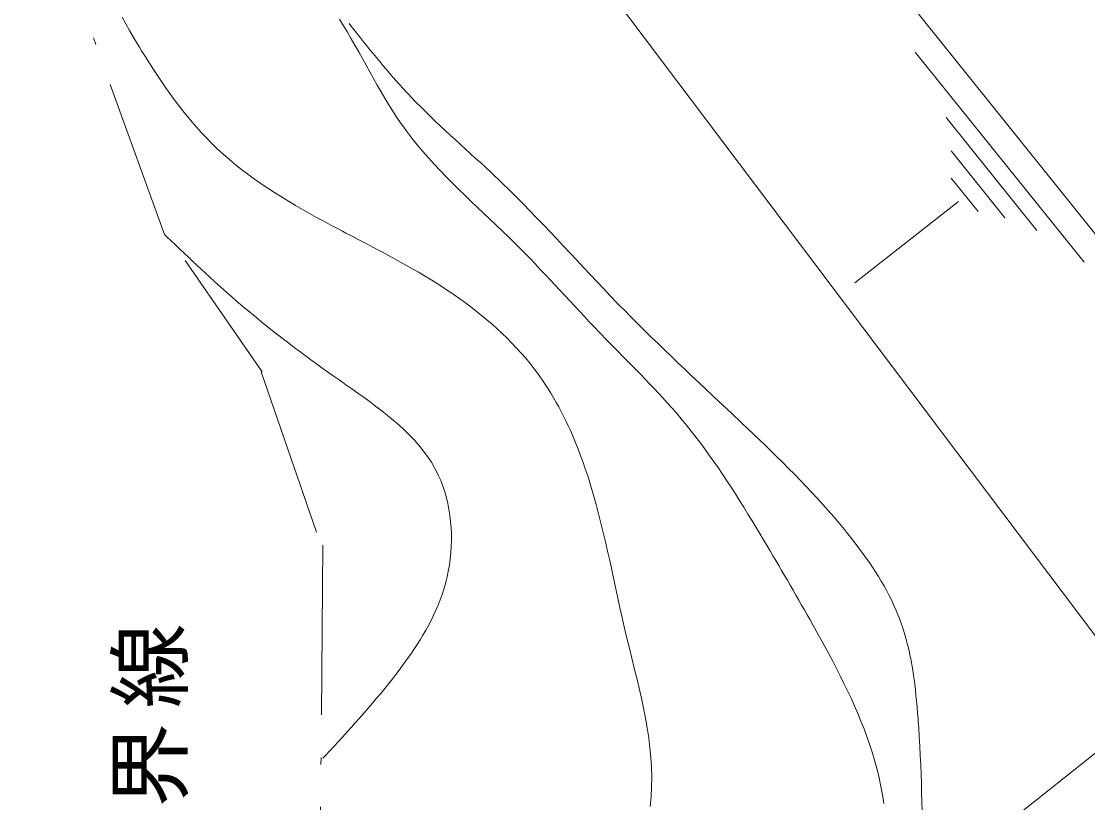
# Model space of a CAD drawing. Units: millimetres, scale not verified. Extents: x 23166 to 580729, y 12886 to 403886.
# Drawn here: x 57674 to 95377, y 220658 to 248279 of the extents above; entities that cross this region are included whole.
import ezdxf

# ---------------------------------------------------------------- set-up
doc = ezdxf.new("R2010")
doc.units = ezdxf.units.MM
doc.header["$LTSCALE"] = 1000
doc.linetypes.add('DASHED_DOTTED', pattern=[9.25, 6, -1.5, 0.25, -1.5])
for name, color, linetype, lineweight in [('敷地境界', 2, 'DASHED_DOTTED', 5), ('法', 7, 'Continuous', 5), ('法-2', 4, 'Continuous', 5)]:
    doc.layers.add(name, color=color, linetype=linetype, lineweight=lineweight)
doc.styles.add('ＭＳ ゴシック', font='')
doc.styles.get('ＭＳ ゴシック').set_extended_font_data('MS Gothic')

msp = doc.modelspace()

# ---------------------------------------------------------------- linework, layer by layer
at = {"layer": '敷地境界'}
for p, q in [((57674, 254746), (62734, 240745)), ((66185, 235887), (63464, 239824)), ((66154, 235889), (68262, 229758)), ((68335, 229758), (68207, 214862))]:
    msp.add_line(p, q, dxfattribs=at)
at = {"layer": '法'}
for p, q in [((97968, 237857), (62358, 282278)), ((96435, 225508), (65081, 267100)), ((104818, 229729), (89201, 217279))]:
    msp.add_line(p, q, dxfattribs=at)
at = {"layer": '法-2'}
for p, q in [((61369, 248189), (61241, 248421)), ((61500, 247958), (61369, 248189)), ((69064, 248125), (68923, 248352)), ((69202, 247896), (69064, 248125)), ((69328, 248124), (69264, 248206)), ((69440, 247982), (69328, 248124)), ((61633, 247729), (61500, 247958)), ((61769, 247501), (61633, 247729)), ((69338, 247664), (69202, 247896)), ((69552, 247841), (69440, 247982)), ((69664, 247699), (69552, 247841)), ((61848, 247369), (61769, 247501)), ((61927, 247240), (61848, 247369)), ((69471, 247431), (69338, 247664)), ((69603, 247197), (69471, 247431)), ((69776, 247558), (69664, 247699)), ((69889, 247418), (69776, 247558)), ((70002, 247277), (69889, 247418)), ((62063, 247019), (61927, 247240)), ((62202, 246799), (62063, 247019)), ((69734, 246962), (69603, 247197)), ((69865, 246726), (69734, 246962)), ((70116, 247137), (70002, 247277)), ((70230, 246998), (70116, 247137)), ((70344, 246859), (70230, 246998)), ((89276, 247192), (95253, 239762)), ((62342, 246580), (62202, 246799)), ((62484, 246364), (62342, 246580)), ((69995, 246491), (69865, 246726)), ((70459, 246721), (70344, 246859)), ((70575, 246583), (70459, 246721)), ((70692, 246447), (70575, 246583)), ((62629, 246149), (62484, 246364)), ((70126, 246256), (69995, 246491)), ((70259, 246022), (70126, 246256)), ((70810, 246311), (70692, 246447)), ((70928, 246176), (70810, 246311)), ((62775, 245937), (62629, 246149)), ((62924, 245727), (62775, 245937)), ((70392, 245789), (70259, 246022)), ((71048, 246041), (70928, 246176)), ((71169, 245908), (71048, 246041)), ((71291, 245776), (71169, 245908)), ((63075, 245520), (62924, 245727)), ((63229, 245315), (63075, 245520)), ((70529, 245558), (70392, 245789)), ((70667, 245329), (70529, 245558)), ((71362, 245700), (71291, 245776)), ((71458, 245599), (71362, 245700)), ((71625, 245427), (71458, 245599)), ((63386, 245114), (63229, 245315)), ((63546, 244915), (63386, 245114)), ((70809, 245102), (70667, 245329)), ((70955, 244878), (70809, 245102)), ((71794, 245256), (71625, 245427)), ((71964, 245087), (71794, 245256)), ((72137, 244919), (71964, 245087)), ((63710, 244720), (63546, 244915)), ((63876, 244528), (63710, 244720)), ((71106, 244658), (70955, 244878)), ((72310, 244753), (72137, 244919)), ((72485, 244588), (72310, 244753)), ((90370, 244875), (93583, 240881)), ((64046, 244340), (63876, 244528)), ((64220, 244155), (64046, 244340)), ((71195, 244532), (71106, 244658)), ((71299, 244390), (71195, 244532)), ((71483, 244149), (71299, 244390)), ((72661, 244424), (72485, 244588)), ((72838, 244260), (72661, 244424)), ((64397, 243974), (64220, 244155)), ((64578, 243798), (64397, 243974)), ((71674, 243912), (71483, 244149)), ((73015, 244097), (72838, 244260)), ((73192, 243935), (73015, 244097)), ((64685, 243697), (64578, 243798)), ((64807, 243587), (64685, 243697)), ((65020, 243401), (64807, 243587)), ((71869, 243679), (71674, 243912)), ((72070, 243451), (71869, 243679)), ((73370, 243772), (73192, 243935)), ((73548, 243610), (73370, 243772)), ((73726, 243447), (73548, 243610)), ((90545, 243701), (92452, 241329)), ((65237, 243219), (65020, 243401)), ((65460, 243043), (65237, 243219)), ((72275, 243226), (72070, 243451)), ((72485, 243003), (72275, 243226)), ((73904, 243285), (73726, 243447)), ((74081, 243121), (73904, 243285)), ((65686, 242871), (65460, 243043)), ((65916, 242703), (65686, 242871)), ((72697, 242784), (72485, 243003)), ((74257, 242957), (74081, 243121)), ((74432, 242792), (74257, 242957)), ((66150, 242540), (65916, 242703)), ((66387, 242380), (66150, 242540)), ((72913, 242567), (72697, 242784)), ((73131, 242351), (72913, 242567)), ((74533, 242696), (74432, 242792)), ((74677, 242558), (74533, 242696)), ((74924, 242317), (74677, 242558)), ((90550, 242736), (91500, 241555)), ((66627, 242224), (66387, 242380)), ((66870, 242071), (66627, 242224)), ((67116, 241921), (66870, 242071)), ((73351, 242137), (73131, 242351)), ((73573, 241925), (73351, 242137)), ((75169, 242074), (74924, 242317)), ((75412, 241830), (75169, 242074)), ((67363, 241774), (67116, 241921)), ((67613, 241630), (67363, 241774)), ((73796, 241713), (73573, 241925)), ((74019, 241501), (73796, 241713)), ((75653, 241584), (75412, 241830)), ((87150, 239039), (90811, 241905)), ((67864, 241488), (67613, 241630)), ((68116, 241348), (67864, 241488)), ((68369, 241210), (68116, 241348)), ((74242, 241290), (74019, 241501)), ((75892, 241336), (75653, 241584)), ((76131, 241088), (75892, 241336)), ((68623, 241073), (68369, 241210)), ((68877, 240938), (68623, 241073)), ((69025, 240860), (68877, 240938)), ((74465, 241078), (74242, 241290)), ((74687, 240865), (74465, 241078)), ((76368, 240838), (76131, 241088)), ((62822, 240662), (62734, 240745)), ((62973, 240518), (62822, 240662)), ((69151, 240794), (69025, 240860)), ((69367, 240681), (69151, 240794)), ((69583, 240568), (69367, 240681)), ((69799, 240455), (69583, 240568)), ((74907, 240651), (74687, 240865)), ((75034, 240526), (74907, 240651)), ((76605, 240587), (76368, 240838)), ((76840, 240336), (76605, 240587)), ((63124, 240373), (62973, 240518)), ((63276, 240230), (63124, 240373)), ((63428, 240086), (63276, 240230)), ((70015, 240342), (69799, 240455)), ((70230, 240229), (70015, 240342)), ((70445, 240115), (70230, 240229)), ((75139, 240422), (75034, 240526)), ((75318, 240242), (75139, 240422)), ((75496, 240061), (75318, 240242)), ((77076, 240085), (76840, 240336)), ((63580, 239943), (63428, 240086)), ((63732, 239800), (63580, 239943)), ((63884, 239657), (63732, 239800)), ((70659, 240000), (70445, 240115)), ((70872, 239885), (70659, 240000)), ((71085, 239768), (70872, 239885)), ((75673, 239879), (75496, 240061)), ((75849, 239696), (75673, 239879)), ((77311, 239833), (77076, 240085)), ((77547, 239582), (77311, 239833)), ((64037, 239515), (63884, 239657)), ((64190, 239373), (64037, 239515)), ((71296, 239650), (71085, 239768)), ((71507, 239531), (71296, 239650)), ((71717, 239410), (71507, 239531)), ((76024, 239512), (75849, 239696)), ((76198, 239328), (76024, 239512)), ((77783, 239330), (77547, 239582)), ((64343, 239232), (64190, 239373)), ((64497, 239092), (64343, 239232)), ((64651, 238952), (64497, 239092)), ((71926, 239286), (71717, 239410)), ((72133, 239161), (71926, 239286)), ((72339, 239033), (72133, 239161)), ((76372, 239143), (76198, 239328)), ((76545, 238958), (76372, 239143)), ((78019, 239080), (77783, 239330)), ((78256, 238830), (78019, 239080)), ((64805, 238813), (64651, 238952)), ((64960, 238675), (64805, 238813)), ((65116, 238538), (64960, 238675)), ((72544, 238902), (72339, 239033)), ((72747, 238769), (72544, 238902)), ((72864, 238690), (72747, 238769)), ((72980, 238611), (72864, 238690)), ((76717, 238773), (76545, 238958)), ((76890, 238587), (76717, 238773)), ((78494, 238580), (78256, 238830)), ((65272, 238402), (65116, 238538)), ((65429, 238267), (65272, 238402)), ((73177, 238472), (72980, 238611)), ((73373, 238330), (73177, 238472)), ((73567, 238185), (73373, 238330)), ((77062, 238402), (76890, 238587)), ((77235, 238216), (77062, 238402)), ((78734, 238333), (78494, 238580)), ((78873, 238189), (78734, 238333)), ((65520, 238189), (65429, 238267)), ((65627, 238099), (65520, 238189)), ((65811, 237945), (65627, 238099)), ((65996, 237792), (65811, 237945)), ((73759, 238036), (73567, 238185)), ((73948, 237884), (73759, 238036)), ((77408, 238031), (77235, 238216)), ((77581, 237846), (77408, 238031)), ((79008, 238052), (78873, 238189)), ((79241, 237816), (79008, 238052)), ((66183, 237640), (65996, 237792)), ((66370, 237490), (66183, 237640)), ((74134, 237729), (73948, 237884)), ((74318, 237571), (74134, 237729)), ((74498, 237409), (74318, 237571)), ((77754, 237661), (77581, 237846)), ((77928, 237477), (77754, 237661)), ((79475, 237582), (79241, 237816)), ((79711, 237349), (79475, 237582)), ((66559, 237340), (66370, 237490)), ((66748, 237192), (66559, 237340)), ((66939, 237044), (66748, 237192)), ((74676, 237244), (74498, 237409)), ((74850, 237076), (74676, 237244)), ((78103, 237294), (77928, 237477)), ((78205, 237188), (78103, 237294)), ((78297, 237093), (78205, 237188)), ((79947, 237116), (79711, 237349)), ((67130, 236898), (66939, 237044)), ((67323, 236752), (67130, 236898)), ((75020, 236904), (74850, 237076)), ((75186, 236729), (75020, 236904)), ((78456, 236930), (78297, 237093)), ((78615, 236767), (78456, 236930)), ((80185, 236885), (79947, 237116)), ((80423, 236655), (80185, 236885)), ((67517, 236607), (67323, 236752)), ((67712, 236462), (67517, 236607)), ((67908, 236318), (67712, 236462)), ((75349, 236550), (75186, 236729)), ((75507, 236367), (75349, 236550)), ((78775, 236604), (78615, 236767)), ((78935, 236442), (78775, 236604)), ((79094, 236280), (78935, 236442)), ((80663, 236425), (80423, 236655)), ((80902, 236196), (80663, 236425)), ((68105, 236175), (67908, 236318)), ((68304, 236031), (68105, 236175)), ((68504, 235888), (68304, 236031)), ((75660, 236182), (75507, 236367)), ((75810, 235992), (75660, 236182)), ((79254, 236117), (79094, 236280)), ((79414, 235954), (79254, 236117)), ((81143, 235967), (80902, 236196)), ((68705, 235745), (68504, 235888)), ((68907, 235602), (68705, 235745)), ((75954, 235799), (75810, 235992)), ((76035, 235686), (75954, 235799)), ((76097, 235598), (76035, 235686)), ((79573, 235791), (79414, 235954)), ((79731, 235628), (79573, 235791)), ((81384, 235739), (81143, 235967)), ((81625, 235512), (81384, 235739)), ((69025, 235519), (68907, 235602)), ((69149, 235432), (69025, 235519)), ((69363, 235282), (69149, 235432)), ((69577, 235131), (69363, 235282)), ((76201, 235444), (76097, 235598)), ((76301, 235288), (76201, 235444)), ((76399, 235131), (76301, 235288)), ((79889, 235464), (79731, 235628)), ((80046, 235299), (79889, 235464)), ((80202, 235133), (80046, 235299)), ((81866, 235284), (81625, 235512)), ((82108, 235057), (81866, 235284)), ((69791, 234979), (69577, 235131)), ((70004, 234825), (69791, 234979)), ((76494, 234971), (76399, 235131)), ((76586, 234810), (76494, 234971)), ((80356, 234966), (80202, 235133)), ((80509, 234797), (80356, 234966)), ((82349, 234830), (82108, 235057)), ((70214, 234669), (70004, 234825)), ((70422, 234511), (70214, 234669)), ((76676, 234648), (76586, 234810)), ((76763, 234484), (76676, 234648)), ((80661, 234628), (80509, 234797)), ((80810, 234457), (80661, 234628)), ((82591, 234603), (82349, 234830)), ((82832, 234376), (82591, 234603)), ((70626, 234349), (70422, 234511)), ((70825, 234184), (70626, 234349)), ((71019, 234016), (70825, 234184)), ((76847, 234318), (76763, 234484)), ((76929, 234152), (76847, 234318)), ((77009, 233984), (76929, 234152)), ((80958, 234284), (80810, 234457)), ((81043, 234183), (80958, 234284)), ((81145, 234059), (81043, 234183)), ((83073, 234149), (82832, 234376)), ((83213, 234017), (83073, 234149)), ((71208, 233843), (71019, 234016)), ((71390, 233665), (71208, 233843)), ((77086, 233814), (77009, 233984)), ((77161, 233644), (77086, 233814)), ((81320, 233844), (81145, 234059)), ((81491, 233625), (81320, 233844)), ((83336, 233900), (83213, 234017)), ((83548, 233699), (83336, 233900)), ((71564, 233482), (71390, 233665)), ((71730, 233294), (71564, 233482)), ((77233, 233473), (77161, 233644)), ((77303, 233302), (77233, 233473)), ((81659, 233405), (81491, 233625)), ((81825, 233182), (81659, 233405)), ((83759, 233497), (83548, 233699)), ((83969, 233294), (83759, 233497)), ((71887, 233099), (71730, 233294)), ((72034, 232898), (71887, 233099)), ((77371, 233129), (77303, 233302)), ((77437, 232956), (77371, 233129)), ((81988, 232957), (81825, 233182)), ((84179, 233091), (83969, 233294)), ((84388, 232887), (84179, 233091)), ((72171, 232691), (72034, 232898)), ((72296, 232476), (72171, 232691)), ((77501, 232782), (77437, 232956)), ((77538, 232681), (77501, 232782)), ((77603, 232495), (77538, 232681)), ((82149, 232730), (81988, 232957)), ((82307, 232501), (82149, 232730)), ((84596, 232682), (84388, 232887)), ((84803, 232475), (84596, 232682)), ((72363, 232347), (72296, 232476)), ((72416, 232238), (72363, 232347)), ((77710, 232172), (77603, 232495)), ((82463, 232271), (82307, 232501)), ((82618, 232039), (82463, 232271)), ((85008, 232267), (84803, 232475)), ((85212, 232058), (85008, 232267)), ((72501, 232045), (72416, 232238)), ((72577, 231848), (72501, 232045)), ((77811, 231849), (77710, 232172)), ((82770, 231806), (82618, 232039)), ((85414, 231847), (85212, 232058)), ((72644, 231646), (72577, 231848)), ((72703, 231440), (72644, 231646)), ((77907, 231524), (77811, 231849)), ((77999, 231198), (77907, 231524)), ((82921, 231572), (82770, 231806)), ((83070, 231337), (82921, 231572)), ((85615, 231634), (85414, 231847)), ((85814, 231419), (85615, 231634)), ((72753, 231231), (72703, 231440)), ((72795, 231019), (72753, 231231)), ((78086, 230871), (77999, 231198)), ((83218, 231100), (83070, 231337)), ((86011, 231202), (85814, 231419)), ((86206, 230983), (86011, 231202)), ((72828, 230805), (72795, 231019)), ((72854, 230588), (72828, 230805)), ((78169, 230543), (78086, 230871)), ((83364, 230863), (83218, 231100)), ((83509, 230626), (83364, 230863)), ((86398, 230761), (86206, 230983)), ((86589, 230537), (86398, 230761)), ((72871, 230370), (72854, 230588)), ((72880, 230151), (72871, 230370)), ((78250, 230214), (78169, 230543)), ((83654, 230388), (83509, 230626)), ((83797, 230149), (83654, 230388)), ((86777, 230310), (86589, 230537)), ((72882, 229932), (72880, 230151)), ((78327, 229884), (78250, 230214)), ((83880, 230011), (83797, 230149)), ((83940, 229910), (83880, 230011)), ((86885, 230178), (86777, 230310)), ((86956, 230089), (86885, 230178)), ((87077, 229935), (86956, 230089)), ((72861, 229493), (72875, 229712)), ((72875, 229712), (72882, 229932)), ((78403, 229553), (78327, 229884)), ((84044, 229737), (83940, 229910)), ((84147, 229563), (84044, 229737)), ((87197, 229780), (87077, 229935)), ((87315, 229624), (87197, 229780)), ((87431, 229466), (87315, 229624)), ((72809, 229058), (72839, 229275)), ((72839, 229275), (72861, 229493)), ((78477, 229220), (78403, 229553)), ((84250, 229390), (84147, 229563)), ((84352, 229216), (84250, 229390)), ((87546, 229307), (87431, 229466)), ((87658, 229146), (87546, 229307)), ((72771, 228843), (72809, 229058)), ((78550, 228887), (78477, 229220)), ((78622, 228553), (78550, 228887)), ((84454, 229042), (84352, 229216)), ((84556, 228868), (84454, 229042)), ((84658, 228694), (84556, 228868)), ((87767, 228984), (87658, 229146)), ((87874, 228820), (87767, 228984)), ((72668, 228396), (72697, 228508)), ((72697, 228508), (72727, 228631)), ((72727, 228631), (72771, 228843)), ((78694, 228218), (78622, 228553)), ((84759, 228520), (84658, 228694)), ((84860, 228345), (84759, 228520)), ((87978, 228655), (87874, 228820)), ((88079, 228489), (87978, 228655)), ((88176, 228321), (88079, 228489)), ((72550, 228014), (72612, 228204)), ((72612, 228204), (72668, 228396)), ((78767, 227882), (78694, 228218)), ((84961, 228171), (84860, 228345)), ((85061, 227996), (84961, 228171)), ((88270, 228151), (88176, 228321)), ((88360, 227979), (88270, 228151)), ((72410, 227643), (72483, 227827)), ((72483, 227827), (72550, 228014)), ((78841, 227545), (78767, 227882)), ((85161, 227821), (85061, 227996)), ((85261, 227645), (85161, 227821)), ((88447, 227806), (88360, 227979)), ((88529, 227632), (88447, 227806)), ((72249, 227281), (72332, 227461)), ((72332, 227461), (72410, 227643)), ((78916, 227208), (78841, 227545)), ((85361, 227470), (85261, 227645)), ((85461, 227294), (85361, 227470)), ((88607, 227455), (88529, 227632)), ((88680, 227277), (88607, 227455)), ((72070, 226927), (72162, 227103)), ((72162, 227103), (72249, 227281)), ((78994, 226869), (78916, 227208)), ((85560, 227118), (85461, 227294)), ((85659, 226942), (85560, 227118)), ((88721, 227173), (88680, 227277)), ((88762, 227062), (88721, 227173)), ((88829, 226869), (88762, 227062)), ((71875, 226582), (71974, 226753)), ((71974, 226753), (72070, 226927)), ((79040, 226672), (78994, 226869)), ((79088, 226469), (79040, 226672)), ((85716, 226839), (85659, 226942)), ((85799, 226691), (85716, 226839)), ((85941, 226435), (85799, 226691)), ((88890, 226675), (88829, 226869)), ((88947, 226478), (88890, 226675)), ((71557, 226078), (71666, 226244)), ((71666, 226244), (71772, 226412)), ((71772, 226412), (71875, 226582)), ((79174, 226118), (79088, 226469)), ((86083, 226177), (85941, 226435)), ((89000, 226281), (88947, 226478)), ((89048, 226081), (89000, 226281)), ((71331, 225751), (71445, 225913)), ((71445, 225913), (71557, 226078)), ((79261, 225766), (79174, 226118)), ((86223, 225919), (86083, 226177)), ((86361, 225660), (86223, 225919)), ((89092, 225881), (89048, 226081)), ((89132, 225679), (89092, 225881)), ((71097, 225429), (71215, 225589)), ((71215, 225589), (71331, 225751)), ((79347, 225413), (79261, 225766)), ((86497, 225400), (86361, 225660)), ((89169, 225476), (89132, 225679)), ((89202, 225272), (89169, 225476)), ((70809, 225052), (70948, 225232)), ((70948, 225232), (71028, 225337)), ((71028, 225337), (71097, 225429)), ((79433, 225061), (79347, 225413)), ((86630, 225139), (86497, 225400)), ((86761, 224877), (86630, 225139)), ((89232, 225068), (89202, 225272)), ((70526, 224697), (70668, 224874)), ((70668, 224874), (70809, 225052)), ((79516, 224708), (79433, 225061)), ((86889, 224613), (86761, 224877)), ((89260, 224862), (89232, 225068)), ((89285, 224656), (89260, 224862)), ((70090, 224174), (70237, 224347)), ((70237, 224347), (70382, 224521)), ((70382, 224521), (70526, 224697)), ((79596, 224355), (79516, 224708)), ((79671, 224003), (79596, 224355)), ((87013, 224348), (86889, 224613)), ((87134, 224081), (87013, 224348)), ((89307, 224450), (89285, 224656)), ((89328, 224243), (89307, 224450)), ((69794, 223832), (69943, 224003)), ((69943, 224003), (70090, 224174)), ((79740, 223651), (79671, 224003)), ((87250, 223812), (87134, 224081)), ((89347, 224036), (89328, 224243)), ((89364, 223829), (89347, 224036)), ((69494, 223493), (69644, 223662)), ((69644, 223662), (69794, 223832)), ((79802, 223299), (79740, 223651)), ((87362, 223542), (87250, 223812)), ((89380, 223621), (89364, 223829)), ((89388, 223501), (89380, 223621)), ((69191, 223157), (69343, 223325)), ((69343, 223325), (69494, 223493)), ((79856, 222949), (79802, 223299)), ((87469, 223270), (87362, 223542)), ((87570, 222997), (87469, 223270)), ((89402, 223310), (89388, 223501)), ((89422, 222981), (89402, 223310)), ((68885, 222824), (69038, 222990)), ((69038, 222990), (69191, 223157)), ((79901, 222599), (79856, 222949)), ((87667, 222721), (87570, 222997)), ((89441, 222652), (89422, 222981)), ((68425, 222326), (68578, 222491)), ((68578, 222491), (68732, 222657)), ((68732, 222657), (68885, 222824)), ((79935, 222250), (79901, 222599)), ((87757, 222443), (87667, 222721)), ((89458, 222323), (89441, 222652)), ((68335, 222229), (68425, 222326)), ((79957, 221902), (79935, 222250)), ((87841, 222162), (87757, 222443)), ((87886, 221999), (87841, 222162)), ((89473, 221995), (89458, 222323)), ((79966, 221556), (79957, 221902)), ((87931, 221828), (87886, 221999)), ((88003, 221532), (87931, 221828)), ((89486, 221667), (89473, 221995)), ((79961, 221211), (79966, 221556)), ((88067, 221234), (88003, 221532)), ((89497, 221340), (89486, 221667)), ((89507, 221012), (89497, 221340)), ((79941, 220868), (79961, 221211)), ((88124, 220933), (88067, 221234)), ((89516, 220685), (89507, 221012)), ((79904, 220527), (79941, 220868)), ((88173, 220631), (88124, 220933)), ((89523, 220358), (89516, 220685))]:
    msp.add_line(p, q, dxfattribs=at)

# ---------------------------------------------------------------- texts
at = {"layer": '法', "insert": (63584, 209955), "char_height": 2199, "attachment_point": 7, "rotation": 90, "style": 'ＭＳ ゴシック'}
msp.add_mtext('\\T1.17;隣地境界線', dxfattribs=at)

doc.saveas('drawing.dxf')
